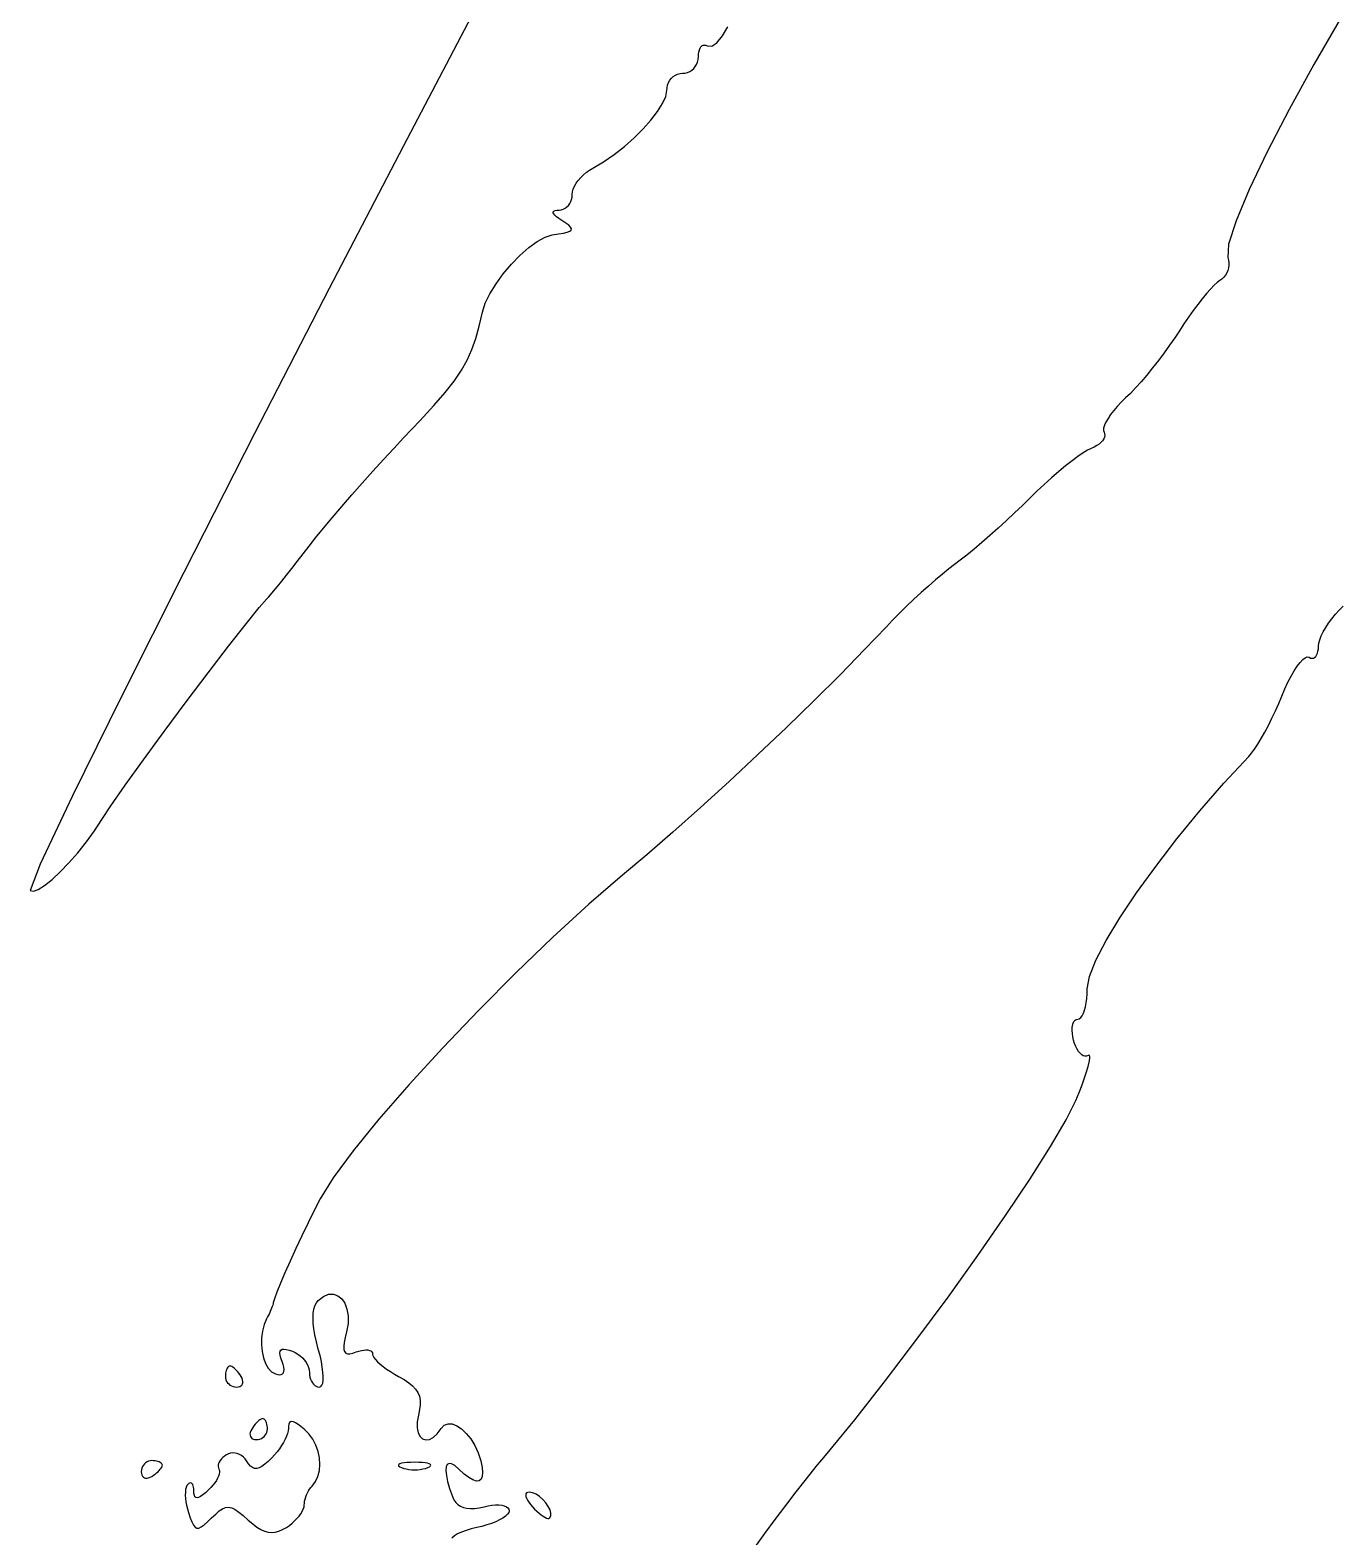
# Model space of a CAD drawing. Header units: millimetres. Extents: x 0 to 1242, y -2208 to 0.
# Drawn here: x 567.4 to 692.2, y -1654.3 to -1510.9 of the extents above; entities that cross this region are included whole.
import ezdxf

# ---------------------------------------------------------------- set-up
doc = ezdxf.new("R2010")
doc.units = ezdxf.units.MM
doc.layers.get('0').update_dxf_attribs({"linetype": 'CONTINUOUS'})

msp = doc.modelspace()

# ---------------------------------------------------------------- linework, layer by layer
for p, q in [((609.421664, -1509.57668), (602.896861, -1521.975125)), ((633.289382, -1511.452928), (633.798504, -1510.587056)), ((692.103104, -1509.800495), (689.569048, -1514.16056)), ((631.245375, -1512.491625), (631.342792, -1512.395632)), ((631.342792, -1512.395632), (631.452221, -1512.336071)), ((631.452221, -1512.336071), (631.571904, -1512.315144)), ((631.571904, -1512.315144), (631.700083, -1512.335053)), ((631.700083, -1512.335053), (631.835, -1512.398)), ((631.835, -1512.398), (632.276406, -1512.434144)), ((632.276406, -1512.434144), (632.771608, -1512.093872)), ((632.771608, -1512.093872), (633.289382, -1511.452928)), ((630.9232, -1513.932224), (630.980275, -1513.692903)), ((630.980275, -1513.692903), (631, -1513.441)), ((631, -1513.441), (631.010987, -1513.195877)), ((631.010987, -1513.195877), (631.042776, -1512.976176)), ((631.042776, -1512.976176), (631.093609, -1512.784099)), ((631.093609, -1512.784099), (631.161728, -1512.621848)), ((631.161728, -1512.621848), (631.245375, -1512.491625)), ((628.6156, -1515.316608), (628.812175, -1515.183249)), ((628.812175, -1515.183249), (629.0272, -1515.083736)), ((629.0272, -1515.083736), (629.257525, -1515.021507)), ((629.257525, -1515.021507), (629.5, -1515)), ((629.5, -1515), (629.742475, -1514.979487)), ((629.742475, -1514.979487), (629.9728, -1514.920136)), ((629.9728, -1514.920136), (630.187825, -1514.825229)), ((630.187825, -1514.825229), (630.3844, -1514.698048)), ((630.3844, -1514.698048), (630.559375, -1514.541875)), ((630.559375, -1514.541875), (630.7096, -1514.359992)), ((630.7096, -1514.359992), (630.831925, -1514.155681)), ((630.831925, -1514.155681), (630.9232, -1513.932224)), ((689.569048, -1514.16056), (687.2145, -1518.438125)), ((627.893257, -1517.211164), (628, -1516.635)), ((628, -1516.635), (628.019725, -1516.370763)), ((628.019725, -1516.370763), (628.0768, -1516.119744)), ((628.0768, -1516.119744), (628.168075, -1515.885381)), ((628.168075, -1515.885381), (628.2904, -1515.671112)), ((628.2904, -1515.671112), (628.440625, -1515.480375)), ((628.440625, -1515.480375), (628.6156, -1515.316608)), ((627.112159, -1518.649848), (627.589216, -1517.891272)), ((627.589216, -1517.891272), (627.893257, -1517.211164)), ((625.736125, -1520.3005), (626.486368, -1519.461416)), ((626.486368, -1519.461416), (627.112159, -1518.649848)), ((687.2145, -1518.438125), (685.131992, -1522.46012)), ((624.885712, -1521.141624), (625.736125, -1520.3005)), ((602.896861, -1521.975125), (595.872672, -1535.48888)), ((622.981504, -1522.728088), (623.959411, -1521.959312)), ((623.959411, -1521.959312), (624.885712, -1521.141624)), ((620.968, -1524.017), (621.976273, -1523.422476)), ((621.976273, -1523.422476), (622.981504, -1522.728088)), ((685.131992, -1522.46012), (683.414056, -1526.053475)), ((619.38112, -1525.467656), (619.57825, -1525.19125)), ((619.57825, -1525.19125), (619.80784, -1524.921624)), ((619.80784, -1524.921624), (620.06575, -1524.664082)), ((620.06575, -1524.664082), (620.34784, -1524.423928)), ((620.34784, -1524.423928), (620.64997, -1524.206466)), ((620.64997, -1524.206466), (620.968, -1524.017)), ((618.983576, -1526.772082), (619, -1526.535)), ((619, -1526.535), (619.02589, -1526.284514)), ((619.02589, -1526.284514), (619.1008, -1526.019592)), ((619.1008, -1526.019592), (619.22059, -1525.745538)), ((619.22059, -1525.745538), (619.38112, -1525.467656)), ((683.414056, -1526.053475), (682.153224, -1529.04512)), ((617.187625, -1528.269375), (617.190144, -1528.180424)), ((617.190144, -1528.180424), (617.247647, -1528.110517)), ((617.247647, -1528.110517), (617.360128, -1528.059648)), ((617.360128, -1528.059648), (617.527581, -1528.027811)), ((617.527581, -1528.027811), (617.75, -1528.015)), ((617.75, -1528.015), (617.952184, -1527.993378)), ((617.952184, -1527.993378), (618.144192, -1527.935384)), ((618.144192, -1527.935384), (618.323408, -1527.844126)), ((618.323408, -1527.844126), (618.487216, -1527.722712)), ((618.487216, -1527.722712), (618.633, -1527.57425)), ((618.633, -1527.57425), (618.758144, -1527.401848)), ((618.758144, -1527.401848), (618.860032, -1527.208614)), ((618.860032, -1527.208614), (618.936048, -1526.997656)), ((618.936048, -1526.997656), (618.983576, -1526.772082)), ((617.240096, -1528.377376), (617.187625, -1528.269375)), ((617.347563, -1528.504433), (617.240096, -1528.377376)), ((617.510032, -1528.650552), (617.347563, -1528.504433)), ((617.727509, -1528.815739), (617.510032, -1528.650552)), ((618, -1529), (617.727509, -1528.815739)), ((618.378592, -1529.252664), (618, -1529)), ((618.662336, -1529.465272), (618.378592, -1529.252664)), ((618.847584, -1529.643248), (618.662336, -1529.465272)), ((682.153224, -1529.04512), (681.442028, -1531.261985)), ((614.854507, -1531.590765), (615.660728, -1530.99488)), ((615.660728, -1530.99488), (616.413441, -1530.577555)), ((616.413441, -1530.577555), (617.08, -1530.375)), ((617.08, -1530.375), (617.686368, -1530.287576)), ((617.686368, -1530.287576), (618.168704, -1530.203488)), ((618.168704, -1530.203488), (618.530656, -1530.117312)), ((618.530656, -1530.117312), (618.775872, -1530.023624)), ((618.775872, -1530.023624), (618.908, -1529.917)), ((618.930688, -1529.792016), (618.847584, -1529.643248)), ((618.908, -1529.917), (618.930688, -1529.792016)), ((613.212125, -1533.173375), (614.027424, -1532.329)), ((614.027424, -1532.329), (614.854507, -1531.590765)), ((681.442028, -1531.261985), (681.373, -1532.531)), ((612.441256, -1534.08768), (613.212125, -1533.173375)), ((681.371375, -1533.7595), (681.272704, -1533.991952)), ((681.439416, -1533.516488), (681.371375, -1533.7595)), ((681.373, -1532.531), (681.443619, -1532.770172)), ((681.475213, -1533.267524), (681.439416, -1533.516488)), ((681.443619, -1532.770172), (681.477152, -1533.017216)), ((681.477152, -1533.017216), (681.475213, -1533.267524)), ((611.163392, -1535.98124), (611.747463, -1535.035705)), ((611.747463, -1535.035705), (612.441256, -1534.08768)), ((680.06084, -1535.173472), (679.718895, -1535.528123)), ((680.358565, -1534.902089), (680.06084, -1535.173472)), ((680.604, -1534.724), (680.358565, -1534.902089)), ((680.809051, -1534.579868), (680.604, -1534.724)), ((680.989928, -1534.406744), (680.809051, -1534.579868)), ((681.145017, -1534.209236), (680.989928, -1534.406744)), ((681.272704, -1533.991952), (681.145017, -1534.209236)), ((595.872672, -1535.48888), (588.780875, -1549.274375)), ((610.721689, -1536.888075), (611.163392, -1535.98124)), ((678.934625, -1536.447125), (678.50844, -1536.991424)), ((679.3408, -1535.956016), (678.934625, -1536.447125)), ((679.718895, -1535.528123), (679.3408, -1535.956016)), ((610.149337, -1539.054814), (610.455, -1537.72)), ((610.455, -1537.72), (610.721689, -1536.888075)), ((677.62832, -1538.199488), (677.190525, -1538.843201)), ((678.070315, -1537.578887), (677.62832, -1538.199488)), ((678.50844, -1536.991424), (678.070315, -1537.578887)), ((609.827816, -1540.226752), (610.149337, -1539.054814)), ((676.765, -1539.5), (676.322701, -1540.178101)), ((677.190525, -1538.843201), (676.765, -1539.5)), ((609.459339, -1541.285458), (609.827816, -1540.226752)), ((675.836368, -1540.883448), (675.316747, -1541.602607)), ((676.322701, -1540.178101), (675.836368, -1540.883448)), ((608.457125, -1543.26175), (609.012808, -1542.280576)), ((609.012808, -1542.280576), (609.459339, -1541.285458)), ((674.774584, -1542.322144), (674.220625, -1543.028625)), ((675.316747, -1541.602607), (674.774584, -1542.322144)), ((607.761192, -1544.278624), (608.457125, -1543.26175)), ((673.665616, -1543.708616), (673.120303, -1544.348683)), ((674.220625, -1543.028625), (673.665616, -1543.708616)), ((605.824184, -1546.618048), (606.893911, -1545.380842)), ((606.893911, -1545.380842), (607.761192, -1544.278624)), ((672.595432, -1544.935392), (672.101749, -1545.455309)), ((673.120303, -1544.348683), (672.595432, -1544.935392)), ((604.520913, -1548.039886), (605.824184, -1546.618048)), ((670.861616, -1546.694336), (670.522984, -1547.090164)), ((671.238732, -1546.293672), (670.861616, -1546.694336)), ((671.65, -1545.895), (671.238732, -1546.293672)), ((672.101749, -1545.455309), (671.65, -1545.895)), ((602.953, -1549.696), (604.520913, -1548.039886)), ((669.781312, -1548.180352), (669.639936, -1548.488556)), ((669.9785, -1547.84), (669.781312, -1548.180352)), ((670.227168, -1547.474328), (669.9785, -1547.84)), ((670.522984, -1547.090164), (670.227168, -1547.474328)), ((588.780875, -1549.274375), (582.053248, -1562.48804)), ((602.01061, -1550.693343), (602.953, -1549.696)), ((669.558704, -1548.757784), (669.541948, -1548.981208)), ((669.541948, -1548.981208), (669.594, -1549.152)), ((669.639936, -1548.488556), (669.558704, -1548.757784)), ((669.641916, -1549.622637), (669.568832, -1549.790464)), ((669.594, -1549.152), (669.657068, -1549.300171)), ((669.672184, -1549.458128), (669.641916, -1549.622637)), ((669.657068, -1549.300171), (669.672184, -1549.458128)), ((601.02724, -1551.755744), (602.01061, -1550.693343)), ((667.61316, -1551.106504), (667.113065, -1551.450676)), ((668.037895, -1550.848288), (667.61316, -1551.106504)), ((668.375, -1550.686), (668.037895, -1550.848288)), ((668.651052, -1550.566179), (668.375, -1550.686)), ((668.899696, -1550.430272), (668.651052, -1550.566179)), ((669.118364, -1550.281513), (668.899696, -1550.430272)), ((669.304488, -1550.123136), (669.118364, -1550.281513)), ((669.4555, -1549.958375), (669.304488, -1550.123136)), ((669.568832, -1549.790464), (669.4555, -1549.958375)), ((600.02179, -1552.861561), (601.02724, -1551.755744)), ((665.935875, -1552.357), (665.28332, -1552.899208)), ((666.54988, -1551.870832), (665.935875, -1552.357)), ((667.113065, -1551.450676), (666.54988, -1551.870832)), ((598.02025, -1555.116875), (599.01316, -1553.989152)), ((599.01316, -1553.989152), (600.02179, -1552.861561)), ((664.604485, -1553.487484), (663.91164, -1554.111856)), ((665.28332, -1552.899208), (664.604485, -1553.487484)), ((597.06196, -1556.223088), (598.02025, -1555.116875)), ((662.533, -1555.429), (661.831413, -1556.116696)), ((663.217055, -1554.762352), (662.533, -1555.429)), ((663.91164, -1554.111856), (663.217055, -1554.762352)), ((596.15719, -1557.286149), (597.06196, -1556.223088)), ((661.086104, -1556.827528), (660.312151, -1557.548212)), ((661.831413, -1556.116696), (661.086104, -1556.827528)), ((594.58381, -1559.196247), (595.32484, -1558.284416)), ((595.32484, -1558.284416), (596.15719, -1557.286149)), ((659.524632, -1558.265464), (658.738625, -1558.966)), ((660.312151, -1557.548212), (659.524632, -1558.265464)), ((593.953, -1560), (594.58381, -1559.196247)), ((657.969208, -1559.636536), (657.231459, -1560.263788)), ((658.738625, -1558.966), (657.969208, -1559.636536)), ((592.836576, -1561.444), (593.387642, -1560.734)), ((593.387642, -1560.734), (593.953, -1560)), ((656.540456, -1560.834472), (655.911277, -1561.335304)), ((657.231459, -1560.263788), (656.540456, -1560.834472)), ((582.053248, -1562.48804), (576.121569, -1574.286305)), ((591.810968, -1562.75), (592.308214, -1562.1195)), ((592.308214, -1562.1195), (592.836576, -1561.444)), ((654.815714, -1562.165358), (654.213112, -1562.650184)), ((655.359, -1561.753), (654.815714, -1562.165358)), ((655.911277, -1561.335304), (655.359, -1561.753)), ((590.590046, -1564.2665), (590.943472, -1563.834)), ((590.943472, -1563.834), (591.35325, -1563.325)), ((591.35325, -1563.325), (591.810968, -1562.75)), ((652.884296, -1563.787752), (652.18525, -1564.41575)), ((653.564778, -1563.195106), (652.884296, -1563.787752)), ((654.213112, -1562.650184), (653.564778, -1563.195106)), ((589.223188, -1565.813774), (589.952, -1565)), ((589.952, -1565), (590.085898, -1564.86)), ((590.085898, -1564.86), (590.301384, -1564.612)), ((590.301384, -1564.612), (590.590046, -1564.2665)), ((651.481224, -1565.066728), (650.785802, -1565.728314)), ((652.18525, -1564.41575), (651.481224, -1565.066728)), ((587.961864, -1567.374752), (589.223188, -1565.813774)), ((650.112568, -1566.388136), (649.475106, -1567.033822)), ((650.785802, -1565.728314), (650.112568, -1566.388136)), ((690.963792, -1567.311616), (691.271501, -1566.891908)), ((691.271501, -1566.891908), (691.608064, -1566.478392)), ((691.608064, -1566.478392), (691.968543, -1566.079084)), ((691.968543, -1566.079084), (692.348, -1565.702)), ((586.297496, -1569.509918), (587.961864, -1567.374752)), ((648.887, -1567.653), (646.820641, -1569.832355)), ((649.475106, -1567.033822), (648.887, -1567.653)), ((690.263169, -1568.527732), (690.454688, -1568.137544)), ((690.454688, -1568.137544), (690.689875, -1567.7295)), ((690.689875, -1567.7295), (690.963792, -1567.311616)), ((584.359552, -1572.046256), (586.297496, -1569.509918)), ((689.954256, -1569.989264), (689.988252, -1569.763533)), ((689.988252, -1569.763533), (690, -1569.511)), ((690, -1569.511), (690.030887, -1569.222476)), ((690.030887, -1569.222476), (690.120256, -1568.892048)), ((690.120256, -1568.892048), (690.263169, -1568.527732)), ((646.820641, -1569.832355), (644.510448, -1572.18964)), ((687.975875, -1571.422125), (688.250128, -1571.061648)), ((688.250128, -1571.061648), (688.505709, -1570.788039)), ((688.505709, -1570.788039), (688.737176, -1570.609056)), ((688.737176, -1570.609056), (688.939087, -1570.532457)), ((688.939087, -1570.532457), (689.106, -1570.566)), ((689.106, -1570.566), (689.250588, -1570.633957)), ((689.250588, -1570.633957), (689.387904, -1570.657496)), ((689.387904, -1570.657496), (689.516076, -1570.638819)), ((689.516076, -1570.638819), (689.633232, -1570.580128)), ((689.633232, -1570.580128), (689.7375, -1570.483625)), ((689.7375, -1570.483625), (689.827008, -1570.351512)), ((689.827008, -1570.351512), (689.899884, -1570.185991)), ((689.899884, -1570.185991), (689.954256, -1569.989264)), ((582.2775, -1574.81075), (584.359552, -1572.046256)), ((644.510448, -1572.18964), (642.010847, -1574.673585)), ((687.095504, -1572.947184), (687.393121, -1572.372651)), ((687.393121, -1572.372651), (687.688392, -1571.861712)), ((687.688392, -1571.861712), (687.975875, -1571.422125)), ((686.515, -1574.256), (686.800983, -1573.577553)), ((686.800983, -1573.577553), (687.095504, -1572.947184)), ((576.121569, -1574.286305), (571.417616, -1583.8256)), ((580.180808, -1577.630384), (582.2775, -1574.81075)), ((642.010847, -1574.673585), (639.376264, -1577.23292)), ((685.906512, -1575.670432), (686.221829, -1574.961719)), ((686.221829, -1574.961719), (686.515, -1574.256)), ((685.235816, -1577.048576), (685.575643, -1576.370073)), ((685.575643, -1576.370073), (685.906512, -1575.670432)), ((578.198944, -1580.332142), (580.180808, -1577.630384)), ((639.376264, -1577.23292), (636.661125, -1579.816375)), ((684.228527, -1578.836597), (684.555664, -1578.293904)), ((684.555664, -1578.293904), (684.893625, -1577.693875)), ((684.893625, -1577.693875), (685.235816, -1577.048576)), ((683.378, -1580), (683.633101, -1579.701711)), ((683.633101, -1579.701711), (683.918808, -1579.309888)), ((683.918808, -1579.309888), (684.228527, -1578.836597)), ((576.461376, -1582.743008), (578.198944, -1580.332142)), ((636.661125, -1579.816375), (633.919856, -1582.37268)), ((681.00536, -1582.55498), (683.378, -1580)), ((633.919856, -1582.37268), (631.206883, -1584.850565)), ((678.70976, -1585.18952), (681.00536, -1582.55498)), ((571.417616, -1583.8256), (568.373167, -1590.262355)), ((575.097572, -1584.689966), (576.461376, -1582.743008)), ((574.237, -1586), (575.097572, -1584.689966)), ((631.206883, -1584.850565), (628.576632, -1587.19876)), ((676.53188, -1587.84512), (678.70976, -1585.18952)), ((573.542682, -1587.070742), (574.237, -1586)), ((571.950694, -1589.158514), (572.770496, -1588.133576)), ((572.770496, -1588.133576), (573.542682, -1587.070742)), ((628.576632, -1587.19876), (626.083529, -1589.365995)), ((674.5124, -1590.46328), (676.53188, -1587.84512)), ((571.113528, -1590.115568), (571.950694, -1589.158514)), ((626.083529, -1589.365995), (623.782, -1591.301)), ((568.373167, -1590.262355), (567.42, -1592.753)), ((569.508112, -1591.706072), (570.28925, -1590.97475)), ((570.28925, -1590.97475), (571.113528, -1590.115568)), ((672.692, -1592.9855), (674.5124, -1590.46328)), ((567.726058, -1592.832998), (568.196264, -1592.665184)), ((568.196264, -1592.665184), (568.800366, -1592.279546)), ((568.800366, -1592.279546), (569.508112, -1591.706072)), ((623.782, -1591.301), (620.582483, -1594.047806)), ((567.42, -1592.753), (567.726058, -1592.832998)), ((620.582483, -1594.047806), (617.164464, -1597.179008)), ((671.11136, -1595.35328), (672.692, -1592.9855)), ((669.81116, -1597.50812), (671.11136, -1595.35328)), ((617.164464, -1597.179008), (613.636741, -1600.578182)), ((668.83208, -1599.39152), (669.81116, -1597.50812)), ((668.2148, -1600.94498), (668.83208, -1599.39152)), ((613.636741, -1600.578182), (610.108112, -1604.128904)), ((668, -1602.11), (668.2148, -1600.94498)), ((667.953584, -1603.02112), (667.988078, -1602.57729)), ((667.988078, -1602.57729), (668, -1602.11)), ((610.108112, -1604.128904), (606.687375, -1607.71475)), ((667.628048, -1604.44064), (667.73375, -1604.15125)), ((667.73375, -1604.15125), (667.824512, -1603.81416)), ((667.824512, -1603.81416), (667.898426, -1603.43543)), ((667.898426, -1603.43543), (667.953584, -1603.02112)), ((666.57596, -1605.816264), (666.606125, -1605.58425)), ((666.606125, -1605.58425), (666.65984, -1605.385056)), ((666.65984, -1605.385056), (666.736295, -1605.222858)), ((666.736295, -1605.222858), (666.83468, -1605.101832)), ((666.83468, -1605.101832), (666.954185, -1605.026154)), ((666.954185, -1605.026154), (667.094, -1605)), ((667.094, -1605), (667.240382, -1604.96201)), ((667.240382, -1604.96201), (667.379456, -1604.85208)), ((667.379456, -1604.85208), (667.509314, -1604.67627)), ((667.509314, -1604.67627), (667.628048, -1604.44064)), ((666.570155, -1606.076922), (666.57596, -1605.816264)), ((666.58952, -1606.362048), (666.570155, -1606.076922)), ((666.634865, -1606.667466), (666.58952, -1606.362048)), ((666.707, -1606.989), (666.634865, -1606.667466)), ((666.80219, -1607.303666), (666.707, -1606.989)), ((606.687375, -1607.71475), (603.483328, -1611.219296)), ((666.91424, -1607.589208), (666.80219, -1607.303666)), ((667.04027, -1607.842542), (666.91424, -1607.589208)), ((667.1774, -1608.060584), (667.04027, -1607.842542)), ((667.32275, -1608.24025), (667.1774, -1608.060584)), ((667.47344, -1608.378456), (667.32275, -1608.24025)), ((667.62659, -1608.472118), (667.47344, -1608.378456)), ((667.77932, -1608.518152), (667.62659, -1608.472118)), ((668.072, -1608.455), (667.92875, -1608.513474)), ((668.182442, -1608.433734), (668.072, -1608.455)), ((668.236376, -1608.536152), (668.182442, -1608.433734)), ((667.92875, -1608.513474), (667.77932, -1608.518152)), ((667.935272, -1610.003144), (668.08325, -1609.49575)), ((668.08325, -1609.49575), (668.184368, -1609.076136)), ((668.184368, -1609.076136), (668.236214, -1608.753278)), ((668.236214, -1608.753278), (668.236376, -1608.536152)), ((603.483328, -1611.219296), (600.604769, -1614.526118)), ((667.234298, -1611.962246), (667.508384, -1611.245368)), ((667.508384, -1611.245368), (667.742846, -1610.589342)), ((667.742846, -1610.589342), (667.935272, -1610.003144)), ((665.998934, -1614.587728), (666.923, -1612.731)), ((666.923, -1612.731), (667.234298, -1611.962246)), ((600.604769, -1614.526118), (598.160496, -1617.518792)), ((664.515512, -1617.115424), (665.998934, -1614.587728)), ((598.160496, -1617.518792), (596.259307, -1620.080894)), ((662.560898, -1620.189156), (664.515512, -1617.115424)), ((596.259307, -1620.080894), (595.01, -1622.096)), ((660.223256, -1623.683992), (662.560898, -1620.189156)), ((595.01, -1622.096), (594.448941, -1623.194463)), ((594.448941, -1623.194463), (593.865568, -1624.375744)), ((657.59075, -1627.475), (660.223256, -1623.683992)), ((593.277887, -1625.599781), (592.703904, -1626.826512)), ((593.865568, -1624.375744), (593.277887, -1625.599781)), ((592.703904, -1626.826512), (592.161625, -1628.015875)), ((592.161625, -1628.015875), (591.669056, -1629.127808)), ((654.751544, -1631.437248), (657.59075, -1627.475)), ((591.669056, -1629.127808), (591.244203, -1630.122249)), ((590.905072, -1630.959136), (590.669669, -1631.598407)), ((591.244203, -1630.122249), (590.905072, -1630.959136)), ((594.833, -1631.767), (595.330661, -1631.372691)), ((595.330661, -1631.372691), (595.817168, -1631.175488)), ((595.817168, -1631.175488), (596.277707, -1631.159077)), ((596.277707, -1631.159077), (596.697464, -1631.307144)), ((596.697464, -1631.307144), (597.061625, -1631.603375)), ((590.260296, -1632.8136), (590.181143, -1632.985425)), ((590.333125, -1632.646875), (590.260296, -1632.8136)), ((590.398304, -1632.4884), (590.333125, -1632.646875)), ((590.454507, -1632.341325), (590.398304, -1632.4884)), ((590.500408, -1632.2088), (590.454507, -1632.341325)), ((590.534681, -1632.093975), (590.500408, -1632.2088)), ((590.556, -1632), (590.534681, -1632.093975)), ((590.669669, -1631.598407), (590.556, -1632)), ((594.360488, -1632.984984), (594.419189, -1632.600742)), ((594.419189, -1632.600742), (594.517496, -1632.269408)), ((594.517496, -1632.269408), (594.655427, -1631.991366)), ((594.655427, -1631.991366), (594.833, -1631.767)), ((597.061625, -1631.603375), (597.355376, -1632.031456)), ((597.355376, -1632.031456), (597.563903, -1632.575073)), ((597.563903, -1632.575073), (597.672392, -1633.217912)), ((651.793802, -1635.445804), (654.751544, -1631.437248)), ((589.674861, -1634.057235), (589.513528, -1634.67084)), ((589.919, -1633.5), (589.674861, -1634.057235)), ((590.009169, -1633.331775), (589.919, -1633.5)), ((590.096992, -1633.1592), (590.009169, -1633.331775)), ((590.181143, -1632.985425), (590.096992, -1633.1592)), ((594.341375, -1633.42175), (594.360488, -1632.984984)), ((594.361832, -1633.910656), (594.341375, -1633.42175)), ((594.421841, -1634.451318), (594.361832, -1633.910656)), ((597.666029, -1633.943659), (597.53, -1634.736)), ((597.672392, -1633.217912), (597.666029, -1633.943659)), ((589.431227, -1635.316965), (589.424184, -1635.97176)), ((589.513528, -1634.67084), (589.431227, -1635.316965)), ((594.521384, -1635.043352), (594.421841, -1634.451318)), ((594.660443, -1635.686374), (594.521384, -1635.043352)), ((594.839, -1636.38), (594.660443, -1635.686374)), ((597.400158, -1635.289586), (597.313864, -1635.750928)), ((597.53, -1634.736), (597.400158, -1635.289586)), ((648.805688, -1639.375736), (651.793802, -1635.445804)), ((589.424184, -1635.97176), (589.488625, -1636.611375)), ((589.488625, -1636.611375), (589.620776, -1637.21196)), ((591.184412, -1636.760479), (591.207624, -1636.593408)), ((591.207688, -1636.978496), (591.184412, -1636.760479)), ((591.207624, -1636.593408), (591.2785, -1636.476125)), ((591.276276, -1637.248617), (591.207688, -1636.978496)), ((591.2785, -1636.476125), (591.398216, -1636.407472)), ((591.398216, -1636.407472), (591.567948, -1636.386291)), ((591.567948, -1636.386291), (591.788872, -1636.411424)), ((591.788872, -1636.411424), (592.062164, -1636.481713)), ((592.062164, -1636.481713), (592.389, -1636.596)), ((592.389, -1636.596), (592.649406, -1636.714246)), ((592.649406, -1636.714246), (592.896768, -1636.862168)), ((592.896768, -1636.862168), (593.127702, -1637.035542)), ((593.127702, -1637.035542), (593.338824, -1637.230144)), ((594.999811, -1637.002352), (594.839, -1636.38)), ((595.126968, -1637.579776), (594.999811, -1637.002352)), ((597.313864, -1635.750928), (597.273266, -1636.124502)), ((597.273266, -1636.124502), (597.280512, -1636.414784)), ((597.280512, -1636.414784), (597.33775, -1636.62625)), ((597.33775, -1636.62625), (597.447128, -1636.763376)), ((597.447128, -1636.763376), (597.610794, -1636.830638)), ((597.610794, -1636.830638), (597.830896, -1636.832512)), ((597.830896, -1636.832512), (598.109582, -1636.773474)), ((598.109582, -1636.773474), (598.449, -1636.658)), ((598.449, -1636.658), (598.699707, -1636.572398)), ((598.699707, -1636.572398), (598.937856, -1636.511504)), ((598.937856, -1636.511504), (599.160189, -1636.474886)), ((599.160189, -1636.474886), (599.363448, -1636.462112)), ((599.363448, -1636.462112), (599.544375, -1636.47275)), ((599.544375, -1636.47275), (599.699712, -1636.506368)), ((599.699712, -1636.506368), (599.826201, -1636.562534)), ((599.826201, -1636.562534), (599.920584, -1636.640816)), ((599.920584, -1636.640816), (599.979603, -1636.740782)), ((599.979603, -1636.740782), (600, -1636.862)), ((600, -1636.862), (600.032611, -1637.008766)), ((600.032611, -1637.008766), (600.126968, -1637.182088)), ((586.049329, -1638.54145), (586.022536, -1638.6848)), ((586.085248, -1638.4104), (586.049329, -1638.54145)), ((586.129375, -1638.29375), (586.085248, -1638.4104)), ((586.180792, -1638.1936), (586.129375, -1638.29375)), ((586.238581, -1638.11205), (586.180792, -1638.1936)), ((586.301824, -1638.0512), (586.238581, -1638.11205)), ((586.369603, -1638.01315), (586.301824, -1638.0512)), ((586.441, -1638), (586.369603, -1638.01315)), ((586.520521, -1638.01315), (586.441, -1638)), ((586.611808, -1638.0512), (586.520521, -1638.01315)), ((586.712647, -1638.11205), (586.611808, -1638.0512)), ((586.820824, -1638.1936), (586.712647, -1638.11205)), ((586.934125, -1638.29375), (586.820824, -1638.1936)), ((587.050336, -1638.4104), (586.934125, -1638.29375)), ((587.167243, -1638.54145), (587.050336, -1638.4104)), ((587.282632, -1638.6848), (587.167243, -1638.54145)), ((589.620776, -1637.21196), (589.816863, -1637.749665)), ((589.816863, -1637.749665), (590.073112, -1638.20064)), ((590.073112, -1638.20064), (590.385749, -1638.541035)), ((590.385749, -1638.541035), (590.751, -1638.747)), ((591.389, -1637.572), (591.276276, -1637.248617)), ((591.487668, -1637.859267), (591.389, -1637.572)), ((591.549304, -1638.110456), (591.487668, -1637.859267)), ((591.5155, -1638.641375), (591.562872, -1638.502128)), ((591.574256, -1638.324949), (591.549304, -1638.110456)), ((591.562872, -1638.502128), (591.574256, -1638.324949)), ((593.338824, -1637.230144), (593.52675, -1637.44175)), ((593.52675, -1637.44175), (593.688096, -1637.666136)), ((593.688096, -1637.666136), (593.819478, -1637.899078)), ((593.819478, -1637.899078), (593.917512, -1638.136352)), ((593.917512, -1638.136352), (593.978814, -1638.373734)), ((593.978814, -1638.373734), (594, -1638.607)), ((595.220357, -1638.107424), (595.126968, -1637.579776)), ((595.279864, -1638.580448), (595.220357, -1638.107424)), ((600.126968, -1637.182088), (600.277857, -1637.377502)), ((600.277857, -1637.377502), (600.480064, -1637.590544)), ((600.480064, -1637.590544), (600.728375, -1637.81675)), ((600.728375, -1637.81675), (601.017576, -1638.051656)), ((601.017576, -1638.051656), (601.342453, -1638.290798)), ((601.342453, -1638.290798), (601.697792, -1638.529712)), ((601.697792, -1638.529712), (602.078379, -1638.763934)), ((586.005787, -1638.83835), (586, -1639)), ((586, -1639), (586.013938, -1639.16165)), ((586, -1639), (586, -1639)), ((586.022536, -1638.6848), (586.005787, -1638.83835)), ((586.013938, -1639.16165), (586.054264, -1639.3152)), ((586.054264, -1639.3152), (586.118746, -1639.45855)), ((586.118746, -1639.45855), (586.205152, -1639.5896)), ((586.205152, -1639.5896), (586.31125, -1639.70625)), ((586.31125, -1639.70625), (586.434808, -1639.8064)), ((586.434808, -1639.8064), (586.573594, -1639.88795)), ((586.573594, -1639.88795), (586.725376, -1639.9488)), ((586.725376, -1639.9488), (586.887922, -1639.98685)), ((586.887922, -1639.98685), (587.059, -1640)), ((587.059, -1640), (587.221954, -1639.98685)), ((587.221954, -1639.98685), (587.360992, -1639.9488)), ((587.394289, -1638.83835), (587.282632, -1638.6848)), ((587.360992, -1639.9488), (587.475178, -1639.88795)), ((587.5, -1639), (587.394289, -1638.83835)), ((587.475178, -1639.88795), (587.563576, -1639.8064)), ((587.585986, -1639.16165), (587.5, -1639)), ((587.563576, -1639.8064), (587.62525, -1639.70625)), ((587.640568, -1639.3152), (587.585986, -1639.16165)), ((587.62525, -1639.70625), (587.659264, -1639.5896)), ((587.664682, -1639.45855), (587.640568, -1639.3152)), ((587.659264, -1639.5896), (587.664682, -1639.45855)), ((590.751, -1638.747), (590.973092, -1638.806683)), ((590.973092, -1638.806683), (591.160936, -1638.825344)), ((591.160936, -1638.825344), (591.314184, -1638.803601)), ((591.314184, -1638.803601), (591.432488, -1638.742072)), ((591.432488, -1638.742072), (591.5155, -1638.641375)), ((594, -1638.607), (594.012097, -1638.832142)), ((594.012097, -1638.832142), (594.047096, -1639.046016)), ((594.047096, -1639.046016), (594.103059, -1639.245694)), ((594.103059, -1639.245694), (594.178048, -1639.428248)), ((594.178048, -1639.428248), (594.270125, -1639.59075)), ((594.270125, -1639.59075), (594.377352, -1639.730272)), ((594.377352, -1639.730272), (594.497791, -1639.843886)), ((594.497791, -1639.843886), (594.629504, -1639.928664)), ((594.629504, -1639.928664), (594.770553, -1639.981678)), ((594.770553, -1639.981678), (594.919, -1640)), ((594.919, -1640), (595.065179, -1639.956528)), ((595.065179, -1639.956528), (595.176792, -1639.829344)), ((595.176792, -1639.829344), (595.253953, -1639.623296)), ((595.253953, -1639.623296), (595.296776, -1639.343232)), ((595.305375, -1638.994), (595.279864, -1638.580448)), ((595.296776, -1639.343232), (595.305375, -1638.994)), ((602.078379, -1638.763934), (602.479, -1638.989)), ((602.479, -1638.989), (603.00858, -1639.291343)), ((603.00858, -1639.291343), (603.45308, -1639.589744)), ((603.45308, -1639.589744), (603.81604, -1639.891061)), ((603.81604, -1639.891061), (604.101, -1640.202152)), ((645.875366, -1643.102112), (648.805688, -1639.375736)), ((604.101, -1640.202152), (604.3115, -1640.529875)), ((604.3115, -1640.529875), (604.45108, -1640.881088)), ((604.45108, -1640.881088), (604.52328, -1641.262649)), ((604.52328, -1641.262649), (604.53164, -1641.681416)), ((604.371, -1642.658), (604.253981, -1643.322764)), ((604.4797, -1642.144247), (604.371, -1642.658)), ((604.53164, -1641.681416), (604.4797, -1642.144247)), ((588.414014, -1644.16165), (588.359432, -1644.3152)), ((588.5, -1644), (588.414014, -1644.16165)), ((588.605711, -1643.83835), (588.5, -1644)), ((588.5, -1644), (588.5, -1644)), ((588.717368, -1643.6848), (588.605711, -1643.83835)), ((588.832757, -1643.54145), (588.717368, -1643.6848)), ((588.949664, -1643.4104), (588.832757, -1643.54145)), ((589.065875, -1643.29375), (588.949664, -1643.4104)), ((589.179176, -1643.1936), (589.065875, -1643.29375)), ((589.287353, -1643.11205), (589.179176, -1643.1936)), ((589.388192, -1643.0512), (589.287353, -1643.11205)), ((589.479479, -1643.01315), (589.388192, -1643.0512)), ((589.559, -1643), (589.479479, -1643.01315)), ((589.630397, -1643.01315), (589.559, -1643)), ((589.698176, -1643.0512), (589.630397, -1643.01315)), ((589.761419, -1643.11205), (589.698176, -1643.0512)), ((589.819208, -1643.1936), (589.761419, -1643.11205)), ((589.870625, -1643.29375), (589.819208, -1643.1936)), ((589.914752, -1643.4104), (589.870625, -1643.29375)), ((589.950671, -1643.54145), (589.914752, -1643.4104)), ((589.945736, -1644.3152), (589.986062, -1644.16165)), ((589.977464, -1643.6848), (589.950671, -1643.54145)), ((589.994213, -1643.83835), (589.977464, -1643.6848)), ((589.986062, -1644.16165), (590, -1644)), ((590, -1644), (589.994213, -1643.83835)), ((591.979077, -1644.163006), (591.918536, -1644.406928)), ((592, -1643.949), (591.979077, -1644.163006)), ((592.011382, -1643.705592), (592, -1643.949)), ((592, -1643.949), (592, -1643.949)), ((592.047136, -1643.517216), (592.011382, -1643.705592)), ((592.109674, -1643.383944), (592.047136, -1643.517216)), ((592.201408, -1643.305848), (592.109674, -1643.383944)), ((592.32475, -1643.283), (592.201408, -1643.305848)), ((592.482112, -1643.315472), (592.32475, -1643.283)), ((592.675906, -1643.403336), (592.482112, -1643.315472)), ((592.908544, -1643.546664), (592.675906, -1643.403336)), ((593.182438, -1643.745528), (592.908544, -1643.546664)), ((593.5, -1644), (593.182438, -1643.745528)), ((593.942605, -1644.440117), (593.5, -1644)), ((604.253981, -1643.322764), (604.249648, -1643.891672)), ((604.249648, -1643.891672), (604.343487, -1644.356048)), ((606.155349, -1644.461276), (606.53, -1643.951)), ((606.53, -1643.951), (606.824558, -1643.629677)), ((606.824558, -1643.629677), (607.183664, -1643.486056)), ((607.183664, -1643.486056), (607.589966, -1643.505959)), ((607.589966, -1643.505959), (608.026112, -1643.675208)), ((608.026112, -1643.675208), (608.47475, -1643.979625)), ((608.47475, -1643.979625), (608.918528, -1644.405032)), ((643.091, -1646.5), (645.875366, -1643.102112)), ((588.359432, -1644.3152), (588.335318, -1644.45855)), ((588.335318, -1644.45855), (588.340736, -1644.5896)), ((588.340736, -1644.5896), (588.37475, -1644.70625)), ((588.37475, -1644.70625), (588.436424, -1644.8064)), ((588.436424, -1644.8064), (588.524822, -1644.88795)), ((588.524822, -1644.88795), (588.639008, -1644.9488)), ((588.639008, -1644.9488), (588.778046, -1644.98685)), ((588.778046, -1644.98685), (588.941, -1645)), ((588.941, -1645), (589.112078, -1644.98685)), ((589.112078, -1644.98685), (589.274624, -1644.9488)), ((589.274624, -1644.9488), (589.426406, -1644.88795)), ((589.426406, -1644.88795), (589.565192, -1644.8064)), ((589.565192, -1644.8064), (589.68875, -1644.70625)), ((589.68875, -1644.70625), (589.794848, -1644.5896)), ((589.794848, -1644.5896), (589.881254, -1644.45855)), ((589.881254, -1644.45855), (589.945736, -1644.3152)), ((591.347032, -1645.564896), (591.138531, -1645.870738)), ((591.532625, -1645.25975), (591.347032, -1645.564896)), ((591.691968, -1644.961144), (591.532625, -1645.25975)), ((591.821719, -1644.674922), (591.691968, -1644.961144)), ((591.918536, -1644.406928), (591.821719, -1644.674922)), ((594.31048, -1644.952936), (593.942605, -1644.440117)), ((594.601015, -1645.519659), (594.31048, -1644.952936)), ((594.8116, -1646.121488), (594.601015, -1645.519659)), ((604.343487, -1644.356048), (604.520984, -1644.707216)), ((604.520984, -1644.707216), (604.767625, -1644.9365)), ((604.767625, -1644.9365), (605.068896, -1645.035224)), ((605.068896, -1645.035224), (605.410283, -1644.994712)), ((605.410283, -1644.994712), (605.777272, -1644.806288)), ((605.777272, -1644.806288), (606.155349, -1644.461276)), ((608.918528, -1644.405032), (609.340094, -1644.937251)), ((609.340094, -1644.937251), (609.722096, -1645.562104)), ((609.722096, -1645.562104), (610.047182, -1646.265413)), ((578.54145, -1647.118746), (578.4104, -1647.205152)), ((578.6848, -1647.054264), (578.54145, -1647.118746)), ((578.83835, -1647.013938), (578.6848, -1647.054264)), ((579, -1647), (578.83835, -1647.013938)), ((579.16165, -1647.005787), (579, -1647)), ((579.3152, -1647.022536), (579.16165, -1647.005787)), ((579.45855, -1647.049329), (579.3152, -1647.022536)), ((579.5896, -1647.085248), (579.45855, -1647.049329)), ((579.70625, -1647.129375), (579.5896, -1647.085248)), ((579.8064, -1647.180792), (579.70625, -1647.129375)), ((585.419375, -1647.133375), (585.354408, -1647.28268)), ((585.509752, -1646.9838), (585.419375, -1647.133375)), ((585.624021, -1646.836865), (585.509752, -1646.9838)), ((585.760664, -1646.69548), (585.624021, -1646.836865)), ((585.918163, -1646.562555), (585.760664, -1646.69548)), ((586.095, -1646.441), (585.918163, -1646.562555)), ((586.287978, -1646.345365), (586.095, -1646.441)), ((586.491624, -1646.28744), (586.287978, -1646.345365)), ((586.701906, -1646.265995), (586.491624, -1646.28744)), ((586.914792, -1646.2798), (586.701906, -1646.265995)), ((587.12625, -1646.327625), (586.914792, -1646.2798)), ((587.332248, -1646.40824), (587.12625, -1646.327625)), ((587.528754, -1646.520415), (587.332248, -1646.40824)), ((587.711736, -1646.66292), (587.528754, -1646.520415)), ((587.877162, -1646.834525), (587.711736, -1646.66292)), ((588.021, -1647.034), (587.877162, -1646.834525)), ((588.207609, -1647.308506), (588.021, -1647.034)), ((590.052561, -1647.076714), (589.736808, -1647.348112)), ((590.409, -1646.734), (590.052561, -1647.076714)), ((590.666173, -1646.461134), (590.409, -1646.734)), ((590.910464, -1646.171432), (590.666173, -1646.461134)), ((591.138531, -1645.870738), (590.910464, -1646.171432)), ((594.939625, -1646.739625), (594.8116, -1646.121488)), ((594.98248, -1647.355272), (594.939625, -1646.739625)), ((603.612326, -1647.164633), (603.276048, -1647.183824)), ((604, -1647.158), (603.612326, -1647.164633)), ((604.387701, -1647.164633), (604, -1647.158)), ((604.724048, -1647.183824), (604.387701, -1647.164633)), ((610.047182, -1646.265413), (610.298, -1647.033)), ((610.298, -1647.033), (610.428823, -1647.642806)), ((642.221193, -1647.55327), (643.091, -1646.5)), ((578.01315, -1647.887922), (578, -1648.059)), ((578, -1648.059), (578.01315, -1648.221954)), ((578, -1648.059), (578, -1648.059)), ((578.0512, -1647.725376), (578.01315, -1647.887922)), ((578.01315, -1648.221954), (578.0512, -1648.360992)), ((578.11205, -1647.573594), (578.0512, -1647.725376)), ((578.0512, -1648.360992), (578.11205, -1648.475178)), ((578.1936, -1647.434808), (578.11205, -1647.573594)), ((578.11205, -1648.475178), (578.1936, -1648.563576)), ((578.29375, -1647.31125), (578.1936, -1647.434808)), ((578.1936, -1648.563576), (578.29375, -1648.62525)), ((578.4104, -1647.205152), (578.29375, -1647.31125)), ((578.6848, -1648.640568), (578.83835, -1648.585986)), ((578.83835, -1648.585986), (579, -1648.5)), ((579, -1648.5), (579.16165, -1648.394289)), ((579.16165, -1648.394289), (579.3152, -1648.282632)), ((579.3152, -1648.282632), (579.45855, -1648.167243)), ((579.45855, -1648.167243), (579.5896, -1648.050336)), ((579.5896, -1648.050336), (579.70625, -1647.934125)), ((579.70625, -1647.934125), (579.8064, -1647.820824)), ((579.88795, -1647.238581), (579.8064, -1647.180792)), ((579.8064, -1647.820824), (579.88795, -1647.712647)), ((579.9488, -1647.301824), (579.88795, -1647.238581)), ((579.88795, -1647.712647), (579.9488, -1647.611808)), ((579.98685, -1647.369603), (579.9488, -1647.301824)), ((579.9488, -1647.611808), (579.98685, -1647.520521)), ((580, -1647.441), (579.98685, -1647.369603)), ((579.98685, -1647.520521), (580, -1647.441)), ((585.35116, -1648.470248), (585.259375, -1648.67875)), ((585.316369, -1647.428805), (585.306776, -1647.56884)), ((585.306776, -1647.56884), (585.327147, -1647.699875)), ((585.354408, -1647.28268), (585.316369, -1647.428805)), ((585.327147, -1647.699875), (585.379, -1647.819)), ((585.411085, -1648.275894), (585.35116, -1648.470248)), ((585.379, -1647.819), (585.427075, -1647.946142)), ((585.43708, -1648.099816), (585.411085, -1648.275894)), ((585.427075, -1647.946142), (585.43708, -1648.099816)), ((588.391272, -1647.517168), (588.207609, -1647.308506)), ((588.577443, -1647.659302), (588.391272, -1647.517168)), ((588.771576, -1647.734224), (588.577443, -1647.659302)), ((588.979125, -1647.74125), (588.771576, -1647.734224)), ((589.205544, -1647.679696), (588.979125, -1647.74125)), ((589.456287, -1647.548878), (589.205544, -1647.679696)), ((589.736808, -1647.348112), (589.456287, -1647.548878)), ((594.573925, -1648.999293), (594.80224, -1648.503904)), ((594.80224, -1648.503904), (594.937555, -1647.949631)), ((594.937555, -1647.949631), (594.98248, -1647.355272)), ((602.497216, -1647.364928), (602.457158, -1647.430979)), ((602.457158, -1647.430979), (602.484192, -1647.503216)), ((602.484192, -1647.503216), (602.580934, -1647.580577)), ((602.60175, -1647.306125), (602.497216, -1647.364928)), ((602.580934, -1647.580577), (602.75, -1647.662)), ((602.768144, -1647.255632), (602.60175, -1647.306125)), ((602.75, -1647.662), (602.968635, -1647.73706)), ((602.75, -1647.662), (602.75, -1647.662)), ((602.993782, -1647.214511), (602.768144, -1647.255632)), ((602.968635, -1647.73706), (603.20824, -1647.79544)), ((603.276048, -1647.183824), (602.993782, -1647.214511)), ((603.20824, -1647.79544), (603.463565, -1647.83714)), ((603.463565, -1647.83714), (603.72936, -1647.86216)), ((603.72936, -1647.86216), (604.000375, -1647.8705)), ((604.000375, -1647.8705), (604.27136, -1647.86216)), ((604.27136, -1647.86216), (604.537065, -1647.83714)), ((604.537065, -1647.83714), (604.79224, -1647.79544)), ((605.006407, -1647.214511), (604.724048, -1647.183824)), ((604.79224, -1647.79544), (605.031635, -1647.73706)), ((605.232144, -1647.255632), (605.006407, -1647.214511)), ((605.031635, -1647.73706), (605.25, -1647.662)), ((605.398625, -1647.306125), (605.232144, -1647.255632)), ((605.25, -1647.662), (605.419309, -1647.580577)), ((605.503216, -1647.364928), (605.398625, -1647.306125)), ((605.419309, -1647.580577), (605.516192, -1647.503216)), ((605.543283, -1647.430979), (605.503216, -1647.364928)), ((605.516192, -1647.503216), (605.543283, -1647.430979)), ((607.01175, -1647.5935), (606.981328, -1647.943208)), ((606.981328, -1647.943208), (607.023734, -1648.406844)), ((607.113392, -1647.364752), (607.01175, -1647.5935)), ((607.023734, -1648.406844), (607.140576, -1648.977376)), ((607.284646, -1647.263996), (607.113392, -1647.364752)), ((607.523904, -1647.298264), (607.284646, -1647.263996)), ((607.829558, -1647.474588), (607.523904, -1647.298264)), ((608.2, -1647.8), (607.829558, -1647.474588)), ((608.707727, -1648.271814), (608.2, -1647.8)), ((609.158736, -1648.618312), (608.707727, -1648.271814)), ((610.438481, -1648.516002), (610.324432, -1648.776824)), ((610.428823, -1647.642806), (610.474464, -1648.137568)), ((610.474464, -1648.137568), (610.438481, -1648.516002)), ((641.288464, -1648.7158), (642.221193, -1647.55327)), ((578.29375, -1648.62525), (578.4104, -1648.659264)), ((578.4104, -1648.659264), (578.54145, -1648.664682)), ((578.54145, -1648.664682), (578.6848, -1648.640568)), ((582.18756, -1650.009056), (582.184625, -1650.28625)), ((582.211315, -1649.762018), (582.18756, -1650.009056)), ((582.25604, -1649.550752), (582.211315, -1649.762018)), ((582.321885, -1649.380874), (582.25604, -1649.550752)), ((582.409, -1649.258), (582.321885, -1649.380874)), ((582.504523, -1649.178317), (582.409, -1649.258)), ((582.595264, -1649.133416), (582.504523, -1649.178317)), ((582.679981, -1649.122019), (582.595264, -1649.133416)), ((582.757432, -1649.142848), (582.679981, -1649.122019)), ((582.826375, -1649.194625), (582.757432, -1649.142848)), ((582.885568, -1649.276072), (582.826375, -1649.194625)), ((582.933769, -1649.385911), (582.885568, -1649.276072)), ((582.969736, -1649.522864), (582.933769, -1649.385911)), ((582.992227, -1649.685653), (582.969736, -1649.522864)), ((583, -1649.873), (582.992227, -1649.685653)), ((583.010899, -1650.115619), (583, -1649.873)), ((584.395, -1649.789), (584.102491, -1650.049931)), ((584.615035, -1649.571678), (584.395, -1649.789)), ((584.81356, -1649.347864), (584.615035, -1649.571678)), ((584.988505, -1649.121686), (584.81356, -1649.347864)), ((585.1378, -1648.897272), (584.988505, -1649.121686)), ((585.259375, -1648.67875), (585.1378, -1648.897272)), ((593.807584, -1650.06372), (593.905867, -1649.879195)), ((593.905867, -1649.879195), (594.013408, -1649.70736)), ((594.013408, -1649.70736), (594.128641, -1649.552025)), ((594.128641, -1649.552025), (594.25, -1649.417)), ((594.25, -1649.417), (594.573925, -1648.999293)), ((607.140576, -1648.977376), (607.333462, -1649.647772)), ((607.333462, -1649.647772), (607.604, -1650.411)), ((609.549469, -1648.840778), (609.158736, -1648.618312)), ((609.876368, -1648.940496), (609.549469, -1648.840778)), ((610.135875, -1648.91875), (609.876368, -1648.940496)), ((610.324432, -1648.776824), (610.135875, -1648.91875)), ((614.760262, -1650.018409), (614.658616, -1650.071672)), ((614.902, -1650), (614.760262, -1650.018409)), ((615.224789, -1650.05382), (614.902, -1650)), ((639.311592, -1651.26496), (640.312151, -1649.96167)), ((640.312151, -1649.96167), (641.288464, -1648.7158)), ((582.184625, -1650.28625), (582.20236, -1650.587984)), ((582.20236, -1650.587984), (582.240615, -1650.908642)), ((582.240615, -1650.908642), (582.29924, -1651.242608)), ((582.29924, -1651.242608), (582.378085, -1651.584266)), ((583.044952, -1650.302792), (583.010899, -1650.115619)), ((583.104193, -1650.434393), (583.044952, -1650.302792)), ((583.190656, -1650.510296), (583.104193, -1650.434393)), ((583.306375, -1650.530375), (583.190656, -1650.510296)), ((583.453384, -1650.494504), (583.306375, -1650.530375)), ((583.633717, -1650.402557), (583.453384, -1650.494504)), ((583.849408, -1650.254408), (583.633717, -1650.402557)), ((584.102491, -1650.049931), (583.849408, -1650.254408)), ((585.727553, -1651.582685), (586.016136, -1651.46616)), ((586.016136, -1651.46616), (586.300375, -1651.438375)), ((586.300375, -1651.438375), (586.595144, -1651.5002)), ((593.413416, -1651.612136), (593.477762, -1651.409077)), ((593.477762, -1651.409077), (593.5, -1651.224)), ((593.5, -1651.224), (593.509849, -1651.043345)), ((593.509849, -1651.043345), (593.538352, -1650.85252)), ((593.538352, -1650.85252), (593.583943, -1650.655335)), ((593.583943, -1650.655335), (593.645056, -1650.4556)), ((593.645056, -1650.4556), (593.720125, -1650.257125)), ((593.720125, -1650.257125), (593.807584, -1650.06372)), ((607.604, -1650.411), (607.744997, -1650.714616)), ((607.744997, -1650.714616), (607.917536, -1650.971168)), ((607.917536, -1650.971168), (608.123039, -1651.181112)), ((608.123039, -1651.181112), (608.362928, -1651.344904)), ((608.362928, -1651.344904), (608.638625, -1651.463)), ((608.638625, -1651.463), (608.951552, -1651.535856)), ((610.127933, -1651.487544), (610.604, -1651.384)), ((610.604, -1651.384), (610.991362, -1651.299927)), ((610.991362, -1651.299927), (611.359296, -1651.245176)), ((611.359296, -1651.245176), (611.702774, -1651.218949)), ((611.702774, -1651.218949), (612.016768, -1651.220448)), ((612.016768, -1651.220448), (612.29625, -1651.248875)), ((612.29625, -1651.248875), (612.536192, -1651.303432)), ((612.536192, -1651.303432), (612.731566, -1651.383321)), ((612.731566, -1651.383321), (612.877344, -1651.487744)), ((614.596414, -1650.156843), (614.573008, -1650.270976)), ((614.573008, -1650.270976), (614.58775, -1650.411125)), ((614.58775, -1650.411125), (614.639992, -1650.574344)), ((614.658616, -1650.071672), (614.596414, -1650.156843)), ((614.639992, -1650.574344), (614.729086, -1650.757687)), ((614.729086, -1650.757687), (614.854384, -1650.958208)), ((614.854384, -1650.958208), (615.015238, -1651.172961)), ((615.015238, -1651.172961), (615.211, -1651.399)), ((615.211, -1651.399), (615.423995, -1651.620927)), ((615.211, -1651.399), (615.211, -1651.399)), ((615.560112, -1650.20232), (615.224789, -1650.05382)), ((615.892603, -1650.42606), (615.560112, -1650.20232)), ((616.206896, -1650.7056), (615.892603, -1650.42606)), ((616.487625, -1651.0215), (616.206896, -1650.7056)), ((616.719424, -1651.35432), (616.487625, -1651.0215)), ((616.886927, -1651.68462), (616.719424, -1651.35432)), ((638.306125, -1652.59975), (639.311592, -1651.26496)), ((582.378085, -1651.584266), (582.477, -1651.928)), ((582.477, -1651.928), (582.645908, -1652.436695)), ((582.645908, -1652.436695), (582.801304, -1652.83808)), ((582.801304, -1652.83808), (582.952596, -1653.134405)), ((583.976776, -1653.11888), (584.301012, -1652.832095)), ((584.301012, -1652.832095), (584.687, -1652.456)), ((584.687, -1652.456), (585.077859, -1652.078475)), ((585.077859, -1652.078475), (585.419752, -1651.78708)), ((585.419752, -1651.78708), (585.727553, -1651.582685)), ((586.595144, -1651.5002), (586.915317, -1651.652505)), ((586.915317, -1651.652505), (587.275768, -1651.89616)), ((587.275768, -1651.89616), (587.691371, -1652.232035)), ((587.691371, -1652.232035), (588.177, -1652.661)), ((588.177, -1652.661), (588.603047, -1653.027106)), ((592.341984, -1652.958464), (592.584386, -1652.741131)), ((592.584386, -1652.741131), (592.805992, -1652.515032)), ((592.805992, -1652.515032), (593.00325, -1652.284625)), ((593.00325, -1652.284625), (593.172608, -1652.054368)), ((593.172608, -1652.054368), (593.310514, -1651.828719)), ((593.310514, -1651.828719), (593.413416, -1651.612136)), ((608.951552, -1651.535856), (609.303131, -1651.563928)), ((609.303131, -1651.563928), (609.694784, -1651.547672)), ((609.694784, -1651.547672), (610.127933, -1651.487544)), ((611.733376, -1652.812872), (611.328953, -1652.973961)), ((612.093375, -1652.642375), (611.733376, -1652.812872)), ((612.402464, -1652.465848), (612.093375, -1652.642375)), ((612.654157, -1652.286669), (612.402464, -1652.465848)), ((612.841968, -1652.108216), (612.654157, -1652.286669)), ((612.959411, -1651.933867), (612.841968, -1652.108216)), ((612.877344, -1651.487744), (612.968498, -1651.615903)), ((613, -1651.767), (612.959411, -1651.933867)), ((612.968498, -1651.615903), (613, -1651.767)), ((615.423995, -1651.620927), (615.63528, -1651.823216)), ((615.63528, -1651.823216), (615.841405, -1652.003629)), ((615.841405, -1652.003629), (616.03892, -1652.159928)), ((616.03892, -1652.159928), (616.224375, -1652.289875)), ((616.224375, -1652.289875), (616.39432, -1652.391232)), ((616.39432, -1652.391232), (616.545305, -1652.461761)), ((616.545305, -1652.461761), (616.67388, -1652.499224)), ((616.67388, -1652.499224), (616.776595, -1652.501383)), ((616.776595, -1652.501383), (616.85, -1652.466)), ((616.85, -1652.466), (616.967581, -1652.2599)), ((616.974768, -1651.99296), (616.886927, -1651.68462)), ((616.967581, -1652.2599), (616.974768, -1651.99296)), ((637.315088, -1653.94012), (638.306125, -1652.59975)), ((582.952596, -1653.134405), (583.109192, -1653.32792)), ((583.109192, -1653.32792), (583.2805, -1653.420875)), ((583.2805, -1653.420875), (583.475928, -1653.41552)), ((583.475928, -1653.41552), (583.704884, -1653.314105)), ((583.704884, -1653.314105), (583.976776, -1653.11888)), ((588.603047, -1653.027106), (588.998536, -1653.324008)), ((588.998536, -1653.324008), (589.369689, -1653.552882)), ((589.369689, -1653.552882), (589.722728, -1653.714904)), ((589.722728, -1653.714904), (590.063875, -1653.81125)), ((590.063875, -1653.81125), (590.399352, -1653.843096)), ((590.399352, -1653.843096), (590.735381, -1653.811618)), ((590.735381, -1653.811618), (591.078184, -1653.717992)), ((591.078184, -1653.717992), (591.433983, -1653.563394)), ((591.433983, -1653.563394), (591.809, -1653.349)), ((591.809, -1653.349), (592.082338, -1653.162573)), ((592.082338, -1653.162573), (592.341984, -1652.958464)), ((607.78825, -1654.159375), (607.543184, -1654.36096)), ((608.097216, -1653.9694), (607.78825, -1654.159375)), ((608.467178, -1653.793105), (608.097216, -1653.9694)), ((608.895232, -1653.63256), (608.467178, -1653.793105)), ((609.378474, -1653.489835), (608.895232, -1653.63256)), ((609.914, -1653.367), (609.378474, -1653.489835)), ((610.412779, -1653.254403), (609.914, -1653.367)), ((610.886592, -1653.122264), (610.412779, -1653.254403)), ((611.328953, -1652.973961), (610.886592, -1653.122264)), ((636.357819, -1655.26015), (637.315088, -1653.94012))]:
    msp.add_line(p, q)

doc.saveas('drawing.dxf')
